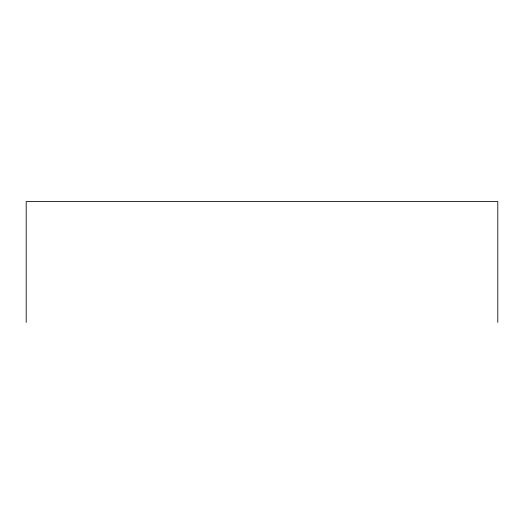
<?xml version="1.0" encoding="UTF-8"?>
<svg xmlns="http://www.w3.org/2000/svg" width="524" height="524" viewBox="0 0 524 524"><rect width="100%" height="100%" fill="white"/><g stroke="black" fill="none" stroke-linecap="round" stroke-linejoin="round"><path stroke-width="0.79" d="M497.8 322.43L497.8 201.57L26.2 201.57L26.2 322.43"/></g></svg>
